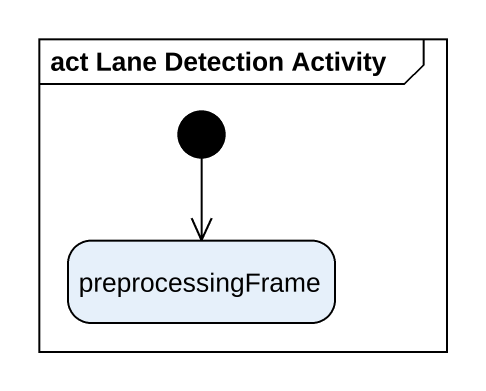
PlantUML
@startuml
mainframe act Lane Detection Activity
hide empty description
state preprocessingFrame
[*] --> preprocessingFrame
@enduml
